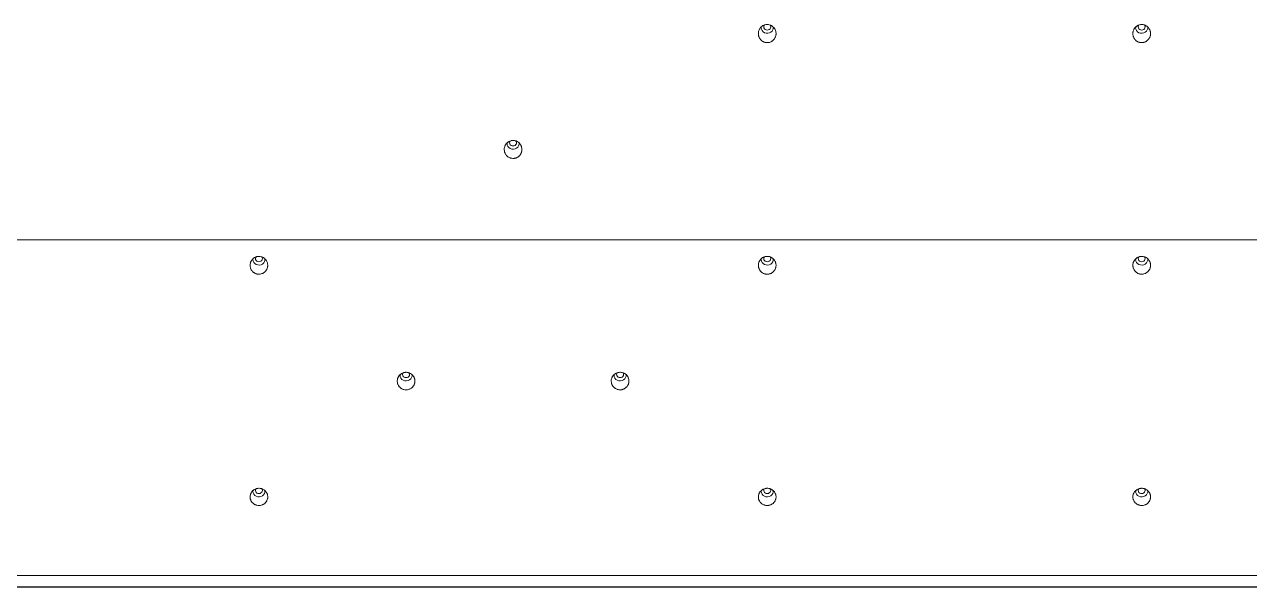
# Model space of a CAD drawing. Header units: inches. Extents: x 3778 to 56227, y -16914 to 35091.
# Drawn here: x 11871.7 to 12009.6, y 17337.9 to 17401.4 of the extents above; entities that cross this region are included whole.
import ezdxf

# ---------------------------------------------------------------- set-up
doc = ezdxf.new("R2010")
doc.units = ezdxf.units.IN
doc.header["$LTSCALE"] = 100
doc.header["$MEASUREMENT"] = 0
doc.layers.add('mark-B', color=2, linetype='Continuous', lineweight=20)
doc.layers.add('RC-LIGHT', color=7, linetype='Continuous')

# ---------------------------------------------------------------- blocks, each defined once
blk = doc.blocks.new('무풍1way 일반')
at = {"layer": 'mark-B'}
for p, q in [((-439.26, -500.22), (439.26, -500.22)), ((-439.26, -500.24), (439.26, -500.24))]:
    blk.add_line(p, q, dxfattribs=at)
for centre, major_axis, start_param, end_param in [((128.03, -437.3), (-0.681, 0), 0, 3.311922), ((128.03, -437.3), (-0.681, 0), 6.15644, 6.283185), ((128.03, -437.2), (0.387, 0), 2.490793, 6.283185), ((128.03, -437.2), (0.387, 0), 0, 0.634301), ((170.2, -437.3), (-0.681, 0), 6.131015, 6.283185), ((170.2, -437.3), (-0.681, 0), 0, 3.286696), ((170.2, -437.2), (0.387, 0), 2.495996, 6.283185), ((170.2, -437.2), (0.387, 0), 0, 0.678878), ((99.41, -450.34), (-0.681, 0), 0, 3.291115), ((99.41, -450.34), (-0.681, 0), 6.151044, 6.283185), ((99.41, -450.25), (0.387, 0), 2.525057, 6.283185), ((99.41, -450.25), (0.387, 0), 0, 0.606134), ((70.79, -463.39), (-0.681, 0), 0, 3.300048), ((70.79, -463.39), (-0.681, 0), 6.158107, 6.283185), ((70.79, -463.29), (0.387, 0), 2.487651, 6.283185), ((70.79, -463.29), (0.387, 0), 0, 0.641569), ((128.03, -463.39), (-0.681, 0), 0, 3.286792), ((128.03, -463.39), (-0.681, 0), 6.15379, 6.283185), ((128.03, -463.29), (0.387, 0), 2.540567, 6.283185), ((128.03, -463.29), (0.387, 0), 0, 0.589341), ((170.2, -463.39), (-0.681, 0), 0, 3.300048), ((170.2, -463.39), (-0.681, 0), 6.158107, 6.283185), ((170.2, -463.29), (0.387, 0), 2.487651, 6.283185), ((170.2, -463.29), (0.387, 0), 0, 0.641569), ((87.36, -476.43), (-0.681, 0), 0, 3.291702), ((87.36, -476.43), (-0.681, 0), 6.167144, 6.283185), ((87.36, -476.33), (0.387, 0), 2.518672, 6.283185), ((87.36, -476.33), (0.387, 0), 0, 0.60583), ((111.46, -476.43), (-0.681, 0), 0, 3.276874), ((111.46, -476.43), (-0.681, 0), 6.16066, 6.283185), ((111.46, -476.33), (0.387, 0), 2.576985, 6.283185), ((111.46, -476.33), (0.387, 0), 0, 0.547917), ((70.79, -489.48), (-0.681, 0), 0, 3.282477), ((70.79, -489.48), (-0.681, 0), 6.175878, 6.283185), ((70.79, -489.38), (0.387, 0), 2.550674, 6.283185), ((70.79, -489.38), (0.387, 0), 0, 0.571763), ((128.03, -489.48), (-0.681, 0), 6.167144, 6.283185), ((128.03, -489.48), (-0.681, 0), 0, 3.267548), ((128.03, -489.38), (0.387, 0), 2.610963, 6.283185), ((128.03, -489.38), (0.387, 0), 0, 0.506779), ((170.2, -489.48), (-0.681, 0), 0, 3.282574), ((170.2, -489.48), (-0.681, 0), 6.175781, 6.283185), ((170.2, -489.38), (0.387, 0), 2.550481, 6.283185), ((170.2, -489.38), (0.387, 0), 0, 0.572067)]:
    blk.add_ellipse(centre, major_axis=major_axis, ratio=0.913545, start_param=start_param, end_param=end_param, dxfattribs=at)
for points, degree, knots in [([(129.02, -437.9), (129.02, -437.93), (129.02, -437.96), (129.02, -438.03), (129.02, -438.06), (129, -438.16), (128.99, -438.22), (128.96, -438.32), (128.95, -438.35), (128.93, -438.39), (128.92, -438.41), (128.9, -438.44), (128.9, -438.45), (128.86, -438.52), (128.82, -438.58), (128.75, -438.65), (128.73, -438.68), (128.68, -438.72), (128.63, -438.76), (128.57, -438.81), (128.52, -438.84), (128.49, -438.85), (128.48, -438.86), (128.4, -438.9), (128.34, -438.92), (128.25, -438.95), (128.21, -438.96), (128.15, -438.97), (128.12, -438.97), (128.02, -438.98), (127.95, -438.97), (127.87, -438.96), (127.85, -438.96), (127.82, -438.95), (127.8, -438.95), (127.75, -438.93), (127.69, -438.92), (127.62, -438.88), (127.57, -438.86), (127.54, -438.84), (127.53, -438.84), (127.46, -438.79), (127.4, -438.75), (127.33, -438.69), (127.31, -438.66), (127.28, -438.62), (127.27, -438.61), (127.25, -438.59), (127.24, -438.57), (127.19, -438.51), (127.15, -438.45), (127.12, -438.38), (127.11, -438.36), (127.1, -438.33), (127.1, -438.31), (127.08, -438.27), (127.07, -438.24), (127.05, -438.14), (127.04, -438.08), (127.03, -437.98), (127.03, -437.95), (127.03, -437.88), (127.04, -437.85), (127.05, -437.75), (127.06, -437.69), (127.11, -437.56), (127.13, -437.5), (127.18, -437.42), (127.2, -437.39), (127.23, -437.35), (127.24, -437.33), (127.26, -437.31), (127.27, -437.29), (127.32, -437.23), (127.37, -437.19), (127.43, -437.14), (127.45, -437.13), (127.47, -437.11), (127.49, -437.1), (127.53, -437.07), (127.56, -437.05), (127.65, -437.01), (127.71, -436.99), (127.84, -436.95), (127.9, -436.94), (128, -436.94), (128.04, -436.94), (128.09, -436.94), (128.1, -436.94), (128.14, -436.94), (128.15, -436.94), (128.23, -436.96), (128.3, -436.97), (128.38, -437), (128.39, -437.01), (128.42, -437.02), (128.44, -437.03), (128.48, -437.05), (128.51, -437.06), (128.6, -437.12), (128.65, -437.16), (128.71, -437.21), (128.72, -437.22), (128.74, -437.25), (128.75, -437.26), (128.79, -437.3), (128.83, -437.35), (128.87, -437.42), (128.9, -437.46), (128.91, -437.49), (128.92, -437.5), (128.95, -437.58), (129, -437.7), (129.02, -437.83), (129.02, -437.9)], 3, [0, 0, 0, 0, 0.015625, 0.015625, 0.03125, 0.03125, 0.0625, 0.0625, 0.078125, 0.078125, 0.085938, 0.085938, 0.09375, 0.09375, 0.125, 0.125, 0.140625, 0.140625, 0.15625, 0.171875, 0.179688, 0.179688, 0.1875, 0.1875, 0.21875, 0.21875, 0.234375, 0.234375, 0.25, 0.25, 0.28125, 0.28125, 0.289063, 0.289063, 0.296875, 0.296875, 0.3125, 0.328125, 0.335938, 0.335938, 0.34375, 0.34375, 0.375, 0.375, 0.390625, 0.390625, 0.398438, 0.398438, 0.40625, 0.40625, 0.4375, 0.4375, 0.445313, 0.445313, 0.453125, 0.453125, 0.46875, 0.46875, 0.5, 0.5, 0.515625, 0.515625, 0.53125, 0.53125, 0.5625, 0.5625, 0.59375, 0.59375, 0.609375, 0.609375, 0.617187, 0.617187, 0.625, 0.625, 0.65625, 0.65625, 0.664062, 0.664062, 0.671875, 0.671875, 0.6875, 0.6875, 0.71875, 0.71875, 0.75, 0.75, 0.765625, 0.765625, 0.773438, 0.773438, 0.78125, 0.78125, 0.8125, 0.8125, 0.820313, 0.820313, 0.828125, 0.828125, 0.84375, 0.84375, 0.875, 0.875, 0.882813, 0.882813, 0.890625, 0.890625, 0.90625, 0.921875, 0.929688, 0.929688, 0.9375, 0.9375, 0.96875, 1, 1, 1, 1]), ([(169.21, -437.9), (169.21, -437.86), (169.21, -437.83), (169.22, -437.77), (169.23, -437.73), (169.25, -437.64), (169.27, -437.58), (169.32, -437.49), (169.33, -437.46), (169.36, -437.4), (169.38, -437.37), (169.44, -437.29), (169.48, -437.24), (169.54, -437.19), (169.56, -437.18), (169.58, -437.16), (169.6, -437.15), (169.63, -437.12), (169.69, -437.08), (169.76, -437.04), (169.81, -437.02), (169.84, -437.01), (169.85, -437), (169.93, -436.97), (170, -436.96), (170.08, -436.94), (170.09, -436.94), (170.13, -436.94), (170.14, -436.94), (170.19, -436.94), (170.23, -436.94), (170.33, -436.94), (170.39, -436.95), (170.47, -436.97), (170.49, -436.98), (170.52, -436.99), (170.54, -437), (170.58, -437.01), (170.64, -437.04), (170.71, -437.08), (170.75, -437.11), (170.78, -437.13), (170.8, -437.14), (170.86, -437.19), (170.91, -437.24), (170.97, -437.31), (170.99, -437.34), (171.02, -437.38), (171.03, -437.39), (171.05, -437.42), (171.05, -437.43), (171.09, -437.5), (171.12, -437.56), (171.15, -437.64), (171.15, -437.66), (171.16, -437.69), (171.16, -437.71), (171.18, -437.75), (171.18, -437.79), (171.19, -437.88), (171.2, -437.95), (171.19, -438.05), (171.19, -438.08), (171.18, -438.14), (171.17, -438.21), (171.15, -438.27), (171.12, -438.33), (171.11, -438.36), (171.07, -438.45), (171.04, -438.51), (170.98, -438.59), (170.96, -438.61), (170.93, -438.65), (170.91, -438.66), (170.89, -438.69), (170.88, -438.7), (170.82, -438.76), (170.77, -438.79), (170.7, -438.84), (170.68, -438.85), (170.65, -438.86), (170.64, -438.87), (170.59, -438.89), (170.53, -438.92), (170.45, -438.94), (170.4, -438.95), (170.37, -438.96), (170.35, -438.96), (170.27, -438.97), (170.21, -438.98), (170.11, -438.97), (170.07, -438.97), (170.02, -438.96), (170.01, -438.95), (169.98, -438.95), (169.96, -438.94), (169.88, -438.92), (169.82, -438.9), (169.74, -438.86), (169.73, -438.85), (169.7, -438.84), (169.69, -438.83), (169.64, -438.8), (169.62, -438.78), (169.54, -438.72), (169.49, -438.67), (169.44, -438.61), (169.43, -438.6), (169.41, -438.57), (169.4, -438.56), (169.37, -438.52), (169.34, -438.46), (169.3, -438.39), (169.28, -438.34), (169.27, -438.31), (169.26, -438.3), (169.24, -438.22), (169.21, -438.09), (169.2, -437.96), (169.21, -437.9)], 3, [0, 0, 0, 0, 0.015625, 0.015625, 0.03125, 0.03125, 0.0625, 0.0625, 0.078125, 0.078125, 0.09375, 0.09375, 0.125, 0.125, 0.132812, 0.132812, 0.140625, 0.140625, 0.15625, 0.171875, 0.179687, 0.179687, 0.1875, 0.1875, 0.21875, 0.21875, 0.226562, 0.226562, 0.234375, 0.234375, 0.25, 0.25, 0.28125, 0.28125, 0.289062, 0.289062, 0.296875, 0.296875, 0.3125, 0.328125, 0.335937, 0.335937, 0.34375, 0.34375, 0.375, 0.375, 0.390625, 0.390625, 0.398437, 0.398437, 0.40625, 0.40625, 0.4375, 0.4375, 0.445312, 0.445312, 0.453125, 0.453125, 0.46875, 0.46875, 0.5, 0.5, 0.515625, 0.515625, 0.53125, 0.546875, 0.546875, 0.5625, 0.5625, 0.59375, 0.59375, 0.609375, 0.609375, 0.617187, 0.617187, 0.625, 0.625, 0.65625, 0.65625, 0.664063, 0.664063, 0.671875, 0.671875, 0.6875, 0.703125, 0.710938, 0.710938, 0.71875, 0.71875, 0.75, 0.75, 0.765625, 0.765625, 0.773438, 0.773438, 0.78125, 0.78125, 0.8125, 0.8125, 0.820313, 0.820313, 0.828125, 0.828125, 0.84375, 0.84375, 0.875, 0.875, 0.882813, 0.882813, 0.890625, 0.890625, 0.90625, 0.921875, 0.929688, 0.929688, 0.9375, 0.9375, 0.96875, 1, 1, 1, 1]), ([(100.4, -450.94), (100.41, -451.01), (100.4, -451.07), (100.39, -451.15), (100.39, -451.17), (100.38, -451.2), (100.38, -451.22), (100.37, -451.27), (100.35, -451.33), (100.32, -451.4), (100.3, -451.45), (100.28, -451.48), (100.28, -451.49), (100.24, -451.56), (100.2, -451.62), (100.13, -451.69), (100.11, -451.71), (100.06, -451.76), (100.04, -451.78), (99.96, -451.84), (99.9, -451.88), (99.83, -451.91), (99.81, -451.92), (99.78, -451.93), (99.77, -451.94), (99.72, -451.96), (99.66, -451.98), (99.58, -451.99), (99.53, -452), (99.5, -452), (99.48, -452.01), (99.4, -452.01), (99.33, -452.01), (99.23, -451.99), (99.2, -451.99), (99.13, -451.97), (99.1, -451.96), (99.01, -451.93), (98.95, -451.9), (98.88, -451.85), (98.87, -451.85), (98.84, -451.83), (98.83, -451.82), (98.79, -451.79), (98.74, -451.74), (98.68, -451.69), (98.65, -451.65), (98.63, -451.62), (98.62, -451.61), (98.57, -451.54), (98.54, -451.49), (98.5, -451.4), (98.48, -451.37), (98.46, -451.31), (98.45, -451.27), (98.43, -451.18), (98.42, -451.11), (98.41, -451.02), (98.41, -450.98), (98.42, -450.94), (98.42, -450.92), (98.42, -450.89), (98.42, -450.87), (98.43, -450.79), (98.45, -450.73), (98.47, -450.65), (98.48, -450.63), (98.49, -450.6), (98.5, -450.59), (98.52, -450.54), (98.53, -450.51), (98.58, -450.43), (98.62, -450.38), (98.68, -450.3), (98.71, -450.28), (98.76, -450.23), (98.8, -450.19), (98.86, -450.15), (98.9, -450.12), (98.92, -450.12), (98.94, -450.1), (98.96, -450.09), (99.03, -450.06), (99.09, -450.03), (99.17, -450.01), (99.19, -450.01), (99.22, -450), (99.24, -450), (99.29, -449.99), (99.35, -449.98), (99.44, -449.98), (99.49, -449.99), (99.52, -449.99), (99.54, -449.99), (99.62, -450), (99.68, -450.02), (99.78, -450.05), (99.81, -450.07), (99.85, -450.09), (99.87, -450.1), (99.89, -450.11), (99.91, -450.12), (99.98, -450.16), (100.03, -450.2), (100.09, -450.26), (100.1, -450.27), (100.13, -450.29), (100.14, -450.31), (100.17, -450.34), (100.19, -450.37), (100.25, -450.45), (100.28, -450.5), (100.32, -450.58), (100.32, -450.59), (100.33, -450.62), (100.34, -450.64), (100.36, -450.69), (100.37, -450.72), (100.39, -450.81), (100.4, -450.88), (100.4, -450.94)], 3, [0, 0, 0, 0, 0.03125, 0.03125, 0.039062, 0.039062, 0.046875, 0.046875, 0.0625, 0.078125, 0.085937, 0.085937, 0.09375, 0.09375, 0.125, 0.125, 0.140625, 0.140625, 0.15625, 0.15625, 0.1875, 0.1875, 0.195312, 0.195312, 0.203125, 0.203125, 0.21875, 0.234375, 0.242187, 0.242187, 0.25, 0.25, 0.28125, 0.28125, 0.296875, 0.296875, 0.3125, 0.3125, 0.34375, 0.34375, 0.351562, 0.351562, 0.359375, 0.359375, 0.375, 0.390625, 0.398437, 0.398437, 0.40625, 0.40625, 0.4375, 0.4375, 0.453125, 0.453125, 0.46875, 0.46875, 0.5, 0.5, 0.515625, 0.515625, 0.523437, 0.523437, 0.53125, 0.53125, 0.5625, 0.5625, 0.570312, 0.570312, 0.578125, 0.578125, 0.59375, 0.59375, 0.625, 0.625, 0.640625, 0.640625, 0.65625, 0.671875, 0.671875, 0.679687, 0.679687, 0.6875, 0.6875, 0.71875, 0.71875, 0.726562, 0.726562, 0.734375, 0.734375, 0.75, 0.765625, 0.773437, 0.773437, 0.78125, 0.78125, 0.8125, 0.8125, 0.828125, 0.828125, 0.835937, 0.835937, 0.84375, 0.84375, 0.875, 0.875, 0.882812, 0.882812, 0.890625, 0.890625, 0.90625, 0.90625, 0.9375, 0.9375, 0.945312, 0.945312, 0.953125, 0.953125, 0.96875, 0.96875, 1, 1, 1, 1]), ([(69.8, -463.99), (69.8, -463.92), (69.81, -463.86), (69.83, -463.78), (69.83, -463.76), (69.84, -463.73), (69.85, -463.71), (69.86, -463.67), (69.89, -463.61), (69.93, -463.54), (69.95, -463.49), (69.97, -463.47), (69.98, -463.45), (70.03, -463.39), (70.07, -463.34), (70.14, -463.27), (70.17, -463.25), (70.22, -463.21), (70.25, -463.19), (70.33, -463.14), (70.39, -463.11), (70.47, -463.08), (70.49, -463.08), (70.52, -463.07), (70.53, -463.06), (70.58, -463.05), (70.65, -463.04), (70.73, -463.03), (70.78, -463.03), (70.81, -463.03), (70.83, -463.03), (70.91, -463.03), (70.97, -463.05), (71.05, -463.07), (71.07, -463.07), (71.1, -463.08), (71.12, -463.09), (71.16, -463.1), (71.19, -463.12), (71.28, -463.16), (71.34, -463.19), (71.4, -463.24), (71.42, -463.25), (71.44, -463.27), (71.45, -463.29), (71.49, -463.32), (71.54, -463.37), (71.58, -463.42), (71.61, -463.47), (71.63, -463.5), (71.68, -463.58), (71.71, -463.64), (71.74, -463.73), (71.75, -463.76), (71.76, -463.83), (71.77, -463.86), (71.78, -463.96), (71.79, -464.02), (71.78, -464.12), (71.78, -464.15), (71.77, -464.2), (71.77, -464.21), (71.76, -464.25), (71.76, -464.26), (71.74, -464.34), (71.72, -464.4), (71.68, -464.49), (71.66, -464.52), (71.63, -464.58), (71.59, -464.63), (71.54, -464.69), (71.51, -464.73), (71.49, -464.75), (71.47, -464.76), (71.41, -464.82), (71.36, -464.86), (71.28, -464.91), (71.25, -464.93), (71.2, -464.95), (71.19, -464.96), (71.16, -464.97), (71.14, -464.97), (71.07, -465), (71, -465.02), (70.92, -465.03), (70.9, -465.03), (70.87, -465.04), (70.85, -465.04), (70.81, -465.04), (70.74, -465.04), (70.66, -465.03), (70.61, -465.02), (70.58, -465.02), (70.56, -465.01), (70.48, -464.99), (70.42, -464.97), (70.33, -464.93), (70.3, -464.91), (70.26, -464.88), (70.25, -464.87), (70.22, -464.86), (70.2, -464.85), (70.14, -464.8), (70.09, -464.75), (70.04, -464.69), (70.03, -464.68), (70.01, -464.65), (70, -464.64), (69.97, -464.6), (69.95, -464.57), (69.9, -464.49), (69.87, -464.43), (69.85, -464.35), (69.84, -464.34), (69.83, -464.31), (69.83, -464.29), (69.82, -464.24), (69.81, -464.21), (69.8, -464.12), (69.79, -464.05), (69.8, -463.99)], 3, [0, 0, 0, 0, 0.03125, 0.03125, 0.039062, 0.039062, 0.046875, 0.046875, 0.0625, 0.078125, 0.085937, 0.085937, 0.09375, 0.09375, 0.125, 0.125, 0.140625, 0.140625, 0.15625, 0.15625, 0.1875, 0.1875, 0.195312, 0.195312, 0.203125, 0.203125, 0.21875, 0.234375, 0.242187, 0.242187, 0.25, 0.25, 0.28125, 0.28125, 0.289062, 0.289062, 0.296875, 0.296875, 0.3125, 0.3125, 0.34375, 0.34375, 0.351562, 0.351562, 0.359375, 0.359375, 0.375, 0.390625, 0.390625, 0.40625, 0.40625, 0.4375, 0.4375, 0.453125, 0.453125, 0.46875, 0.46875, 0.5, 0.5, 0.515625, 0.515625, 0.523437, 0.523437, 0.53125, 0.53125, 0.5625, 0.5625, 0.578125, 0.578125, 0.59375, 0.609375, 0.617187, 0.617187, 0.625, 0.625, 0.65625, 0.65625, 0.671875, 0.671875, 0.679687, 0.679687, 0.6875, 0.6875, 0.71875, 0.71875, 0.726562, 0.726562, 0.734375, 0.734375, 0.75, 0.765625, 0.773437, 0.773437, 0.78125, 0.78125, 0.8125, 0.8125, 0.828125, 0.828125, 0.835937, 0.835937, 0.84375, 0.84375, 0.875, 0.875, 0.882812, 0.882812, 0.890625, 0.890625, 0.90625, 0.90625, 0.9375, 0.9375, 0.945312, 0.945312, 0.953125, 0.953125, 0.96875, 0.96875, 1, 1, 1, 1]), ([(129.02, -463.99), (129.02, -464.05), (129.02, -464.12), (129.01, -464.2), (129.01, -464.21), (129, -464.24), (129, -464.26), (128.98, -464.31), (128.97, -464.37), (128.94, -464.44), (128.91, -464.49), (128.9, -464.52), (128.89, -464.53), (128.85, -464.6), (128.81, -464.66), (128.75, -464.73), (128.72, -464.75), (128.68, -464.8), (128.65, -464.82), (128.57, -464.88), (128.52, -464.91), (128.44, -464.95), (128.43, -464.95), (128.4, -464.97), (128.38, -464.97), (128.33, -464.99), (128.27, -465.01), (128.19, -465.03), (128.14, -465.03), (128.11, -465.04), (128.09, -465.04), (128.01, -465.04), (127.94, -465.04), (127.85, -465.02), (127.81, -465.02), (127.75, -465), (127.72, -464.99), (127.63, -464.96), (127.57, -464.93), (127.5, -464.88), (127.48, -464.88), (127.45, -464.86), (127.44, -464.85), (127.4, -464.82), (127.35, -464.78), (127.31, -464.73), (127.26, -464.68), (127.24, -464.65), (127.19, -464.57), (127.15, -464.52), (127.11, -464.43), (127.1, -464.4), (127.08, -464.34), (127.07, -464.31), (127.05, -464.21), (127.04, -464.15), (127.03, -464.05), (127.03, -464.02), (127.03, -463.97), (127.03, -463.95), (127.04, -463.92), (127.04, -463.91), (127.05, -463.83), (127.07, -463.76), (127.09, -463.69), (127.1, -463.67), (127.11, -463.64), (127.12, -463.63), (127.14, -463.58), (127.15, -463.55), (127.2, -463.47), (127.24, -463.42), (127.33, -463.32), (127.38, -463.27), (127.45, -463.21), (127.48, -463.19), (127.52, -463.17), (127.54, -463.16), (127.57, -463.14), (127.58, -463.14), (127.66, -463.1), (127.72, -463.08), (127.8, -463.06), (127.81, -463.05), (127.85, -463.05), (127.86, -463.04), (127.91, -463.04), (127.98, -463.03), (128.04, -463.03), (128.11, -463.03), (128.14, -463.04), (128.24, -463.05), (128.3, -463.07), (128.4, -463.1), (128.43, -463.11), (128.47, -463.14), (128.49, -463.14), (128.51, -463.16), (128.53, -463.17), (128.6, -463.21), (128.65, -463.25), (128.71, -463.31), (128.72, -463.32), (128.75, -463.34), (128.76, -463.35), (128.79, -463.39), (128.81, -463.42), (128.87, -463.49), (128.9, -463.55), (128.94, -463.64), (128.95, -463.67), (128.97, -463.73), (128.98, -463.76), (129.01, -463.86), (129.02, -463.92), (129.02, -463.99)], 3, [0, 0, 0, 0, 0.03125, 0.03125, 0.039062, 0.039062, 0.046875, 0.046875, 0.0625, 0.078125, 0.085937, 0.085937, 0.09375, 0.09375, 0.125, 0.125, 0.140625, 0.140625, 0.15625, 0.15625, 0.1875, 0.1875, 0.195312, 0.195312, 0.203125, 0.203125, 0.21875, 0.234375, 0.242187, 0.242187, 0.25, 0.25, 0.28125, 0.28125, 0.296875, 0.296875, 0.3125, 0.3125, 0.34375, 0.34375, 0.351562, 0.351562, 0.359375, 0.359375, 0.375, 0.390625, 0.390625, 0.40625, 0.40625, 0.4375, 0.4375, 0.453125, 0.453125, 0.46875, 0.46875, 0.5, 0.5, 0.515625, 0.515625, 0.523437, 0.523437, 0.53125, 0.53125, 0.5625, 0.5625, 0.570312, 0.570312, 0.578125, 0.578125, 0.59375, 0.59375, 0.625, 0.625, 0.65625, 0.65625, 0.671875, 0.671875, 0.679687, 0.679687, 0.6875, 0.6875, 0.71875, 0.71875, 0.726562, 0.726562, 0.734375, 0.734375, 0.75, 0.765625, 0.765625, 0.78125, 0.78125, 0.8125, 0.8125, 0.828125, 0.828125, 0.835937, 0.835937, 0.84375, 0.84375, 0.875, 0.875, 0.882812, 0.882812, 0.890625, 0.890625, 0.90625, 0.90625, 0.9375, 0.9375, 0.953125, 0.953125, 0.96875, 0.96875, 1, 1, 1, 1]), ([(169.21, -463.99), (169.21, -463.92), (169.22, -463.86), (169.24, -463.78), (169.24, -463.76), (169.25, -463.73), (169.26, -463.71), (169.27, -463.67), (169.3, -463.61), (169.34, -463.54), (169.36, -463.49), (169.38, -463.47), (169.39, -463.45), (169.44, -463.39), (169.48, -463.34), (169.55, -463.27), (169.58, -463.25), (169.63, -463.21), (169.66, -463.19), (169.74, -463.14), (169.8, -463.11), (169.88, -463.08), (169.89, -463.08), (169.93, -463.07), (169.94, -463.06), (169.99, -463.05), (170.05, -463.04), (170.14, -463.03), (170.19, -463.03), (170.22, -463.03), (170.24, -463.03), (170.32, -463.03), (170.38, -463.05), (170.46, -463.07), (170.48, -463.07), (170.51, -463.08), (170.53, -463.09), (170.57, -463.1), (170.6, -463.12), (170.69, -463.16), (170.75, -463.19), (170.81, -463.24), (170.83, -463.25), (170.85, -463.27), (170.86, -463.29), (170.9, -463.32), (170.94, -463.37), (170.98, -463.42), (171.02, -463.47), (171.04, -463.5), (171.09, -463.58), (171.12, -463.64), (171.15, -463.73), (171.16, -463.76), (171.17, -463.83), (171.18, -463.86), (171.19, -463.96), (171.2, -464.02), (171.19, -464.12), (171.19, -464.15), (171.18, -464.2), (171.18, -464.21), (171.17, -464.25), (171.17, -464.26), (171.15, -464.34), (171.13, -464.4), (171.09, -464.49), (171.07, -464.52), (171.04, -464.58), (171, -464.63), (170.95, -464.69), (170.92, -464.73), (170.9, -464.75), (170.88, -464.76), (170.82, -464.82), (170.77, -464.86), (170.69, -464.91), (170.66, -464.93), (170.61, -464.95), (170.6, -464.96), (170.57, -464.97), (170.55, -464.97), (170.48, -465), (170.41, -465.02), (170.33, -465.03), (170.31, -465.03), (170.28, -465.04), (170.26, -465.04), (170.21, -465.04), (170.15, -465.04), (170.07, -465.03), (170.02, -465.02), (169.99, -465.02), (169.97, -465.01), (169.89, -464.99), (169.83, -464.97), (169.74, -464.93), (169.71, -464.91), (169.67, -464.88), (169.65, -464.87), (169.63, -464.86), (169.61, -464.85), (169.55, -464.8), (169.5, -464.75), (169.45, -464.69), (169.44, -464.68), (169.42, -464.65), (169.41, -464.64), (169.38, -464.6), (169.36, -464.57), (169.31, -464.49), (169.28, -464.43), (169.26, -464.35), (169.25, -464.34), (169.24, -464.31), (169.24, -464.29), (169.23, -464.24), (169.22, -464.21), (169.21, -464.12), (169.2, -464.05), (169.21, -463.99)], 3, [0, 0, 0, 0, 0.03125, 0.03125, 0.039063, 0.039063, 0.046875, 0.046875, 0.0625, 0.078125, 0.085938, 0.085938, 0.09375, 0.09375, 0.125, 0.125, 0.140625, 0.140625, 0.15625, 0.15625, 0.1875, 0.1875, 0.195313, 0.195313, 0.203125, 0.203125, 0.21875, 0.234375, 0.242188, 0.242188, 0.25, 0.25, 0.28125, 0.28125, 0.289063, 0.289063, 0.296875, 0.296875, 0.3125, 0.3125, 0.34375, 0.34375, 0.351563, 0.351563, 0.359375, 0.359375, 0.375, 0.390625, 0.390625, 0.40625, 0.40625, 0.4375, 0.4375, 0.453125, 0.453125, 0.46875, 0.46875, 0.5, 0.5, 0.515625, 0.515625, 0.523438, 0.523438, 0.53125, 0.53125, 0.5625, 0.5625, 0.578125, 0.578125, 0.59375, 0.609375, 0.617188, 0.617188, 0.625, 0.625, 0.65625, 0.65625, 0.671875, 0.671875, 0.679688, 0.679688, 0.6875, 0.6875, 0.71875, 0.71875, 0.726563, 0.726563, 0.734375, 0.734375, 0.75, 0.765625, 0.773438, 0.773438, 0.78125, 0.78125, 0.8125, 0.8125, 0.828125, 0.828125, 0.835938, 0.835938, 0.84375, 0.84375, 0.875, 0.875, 0.882813, 0.882813, 0.890625, 0.890625, 0.90625, 0.90625, 0.9375, 0.9375, 0.945313, 0.945313, 0.953125, 0.953125, 0.96875, 0.96875, 1, 1, 1, 1]), ([(86.37, -477.03), (86.37, -476.97), (86.38, -476.9), (86.4, -476.82), (86.4, -476.81), (86.41, -476.78), (86.41, -476.76), (86.43, -476.72), (86.45, -476.66), (86.49, -476.59), (86.52, -476.54), (86.54, -476.52), (86.54, -476.5), (86.59, -476.44), (86.63, -476.39), (86.71, -476.32), (86.73, -476.3), (86.78, -476.26), (86.81, -476.25), (86.89, -476.2), (86.95, -476.17), (87.03, -476.14), (87.05, -476.13), (87.08, -476.12), (87.09, -476.12), (87.14, -476.11), (87.2, -476.09), (87.29, -476.08), (87.34, -476.08), (87.37, -476.08), (87.39, -476.08), (87.47, -476.09), (87.53, -476.1), (87.63, -476.12), (87.66, -476.13), (87.71, -476.14), (87.72, -476.15), (87.75, -476.16), (87.77, -476.17), (87.84, -476.2), (87.9, -476.24), (87.98, -476.29), (88, -476.32), (88.05, -476.36), (88.07, -476.38), (88.14, -476.45), (88.18, -476.5), (88.23, -476.59), (88.24, -476.62), (88.27, -476.67), (88.3, -476.73), (88.32, -476.81), (88.33, -476.86), (88.34, -476.89), (88.34, -476.9), (88.35, -476.98), (88.36, -477.05), (88.35, -477.14), (88.35, -477.17), (88.34, -477.22), (88.34, -477.24), (88.33, -477.27), (88.33, -477.28), (88.31, -477.36), (88.29, -477.42), (88.25, -477.51), (88.23, -477.54), (88.2, -477.59), (88.17, -477.65), (88.13, -477.7), (88.08, -477.75), (88.06, -477.77), (87.99, -477.84), (87.94, -477.87), (87.85, -477.93), (87.82, -477.94), (87.78, -477.96), (87.77, -477.97), (87.73, -477.98), (87.72, -477.99), (87.64, -478.02), (87.58, -478.03), (87.5, -478.05), (87.48, -478.05), (87.45, -478.05), (87.43, -478.05), (87.38, -478.05), (87.35, -478.06), (87.25, -478.05), (87.19, -478.04), (87.06, -478.01), (87, -477.99), (86.91, -477.95), (86.88, -477.93), (86.82, -477.9), (86.8, -477.88), (86.72, -477.82), (86.67, -477.78), (86.6, -477.71), (86.58, -477.69), (86.54, -477.63), (86.52, -477.61), (86.47, -477.52), (86.45, -477.47), (86.41, -477.38), (86.4, -477.35), (86.39, -477.28), (86.38, -477.25), (86.37, -477.16), (86.36, -477.09), (86.37, -477.03)], 3, [0, 0, 0, 0, 0.03125, 0.03125, 0.039063, 0.039063, 0.046875, 0.046875, 0.0625, 0.078125, 0.085938, 0.085938, 0.09375, 0.09375, 0.125, 0.125, 0.140625, 0.140625, 0.15625, 0.15625, 0.1875, 0.1875, 0.195313, 0.195313, 0.203125, 0.203125, 0.21875, 0.234375, 0.242188, 0.242188, 0.25, 0.25, 0.28125, 0.28125, 0.296875, 0.296875, 0.304687, 0.304687, 0.3125, 0.3125, 0.34375, 0.34375, 0.359375, 0.359375, 0.375, 0.375, 0.40625, 0.40625, 0.421875, 0.421875, 0.4375, 0.453125, 0.460937, 0.460937, 0.46875, 0.46875, 0.5, 0.5, 0.515625, 0.515625, 0.523437, 0.523437, 0.53125, 0.53125, 0.5625, 0.5625, 0.578125, 0.578125, 0.59375, 0.609375, 0.609375, 0.625, 0.625, 0.65625, 0.65625, 0.671875, 0.671875, 0.679688, 0.679688, 0.6875, 0.6875, 0.71875, 0.71875, 0.726563, 0.726563, 0.734375, 0.734375, 0.75, 0.75, 0.78125, 0.78125, 0.8125, 0.8125, 0.828125, 0.828125, 0.84375, 0.84375, 0.875, 0.875, 0.890625, 0.890625, 0.90625, 0.90625, 0.9375, 0.9375, 0.953125, 0.953125, 0.96875, 0.96875, 1, 1, 1, 1]), ([(112.45, -477.03), (112.45, -477.09), (112.45, -477.16), (112.44, -477.24), (112.44, -477.25), (112.43, -477.29), (112.43, -477.3), (112.41, -477.35), (112.39, -477.41), (112.36, -477.48), (112.34, -477.52), (112.32, -477.55), (112.32, -477.57), (112.27, -477.64), (112.24, -477.69), (112.17, -477.76), (112.15, -477.78), (112.1, -477.82), (112.07, -477.85), (111.99, -477.9), (111.94, -477.94), (111.86, -477.97), (111.85, -477.98), (111.82, -477.99), (111.8, -477.99), (111.76, -478.01), (111.69, -478.03), (111.61, -478.04), (111.56, -478.05), (111.53, -478.05), (111.51, -478.05), (111.43, -478.06), (111.37, -478.05), (111.27, -478.04), (111.24, -478.03), (111.19, -478.02), (111.17, -478.01), (111.14, -478), (111.13, -478), (111.05, -477.97), (110.99, -477.94), (110.91, -477.89), (110.88, -477.87), (110.83, -477.83), (110.8, -477.81), (110.73, -477.75), (110.69, -477.7), (110.63, -477.62), (110.61, -477.59), (110.58, -477.54), (110.55, -477.48), (110.52, -477.41), (110.51, -477.36), (110.5, -477.33), (110.49, -477.31), (110.48, -477.24), (110.47, -477.17), (110.46, -477.08), (110.46, -477.04), (110.47, -477), (110.47, -476.98), (110.47, -476.95), (110.47, -476.93), (110.49, -476.85), (110.5, -476.79), (110.53, -476.72), (110.54, -476.7), (110.55, -476.67), (110.55, -476.66), (110.58, -476.61), (110.59, -476.59), (110.64, -476.5), (110.68, -476.45), (110.77, -476.36), (110.82, -476.31), (110.9, -476.26), (110.92, -476.24), (110.97, -476.21), (110.98, -476.2), (111.01, -476.19), (111.02, -476.18), (111.1, -476.15), (111.16, -476.13), (111.24, -476.11), (111.26, -476.1), (111.29, -476.1), (111.3, -476.09), (111.35, -476.09), (111.39, -476.08), (111.48, -476.08), (111.55, -476.08), (111.65, -476.1), (111.68, -476.11), (111.74, -476.12), (111.81, -476.14), (111.87, -476.17), (111.92, -476.2), (111.95, -476.21), (112.04, -476.26), (112.09, -476.3), (112.16, -476.37), (112.18, -476.39), (112.23, -476.44), (112.25, -476.47), (112.3, -476.54), (112.34, -476.6), (112.38, -476.69), (112.39, -476.72), (112.41, -476.78), (112.42, -476.81), (112.44, -476.9), (112.45, -476.97), (112.45, -477.03)], 3, [0, 0, 0, 0, 0.03125, 0.03125, 0.039063, 0.039063, 0.046875, 0.046875, 0.0625, 0.078125, 0.085938, 0.085938, 0.09375, 0.09375, 0.125, 0.125, 0.140625, 0.140625, 0.15625, 0.15625, 0.1875, 0.1875, 0.195313, 0.195313, 0.203125, 0.203125, 0.21875, 0.234375, 0.242188, 0.242188, 0.25, 0.25, 0.28125, 0.28125, 0.296875, 0.296875, 0.304687, 0.304687, 0.3125, 0.3125, 0.34375, 0.34375, 0.359375, 0.359375, 0.375, 0.375, 0.40625, 0.40625, 0.421875, 0.421875, 0.4375, 0.453125, 0.460937, 0.460937, 0.46875, 0.46875, 0.5, 0.5, 0.515625, 0.515625, 0.523437, 0.523437, 0.53125, 0.53125, 0.5625, 0.5625, 0.570312, 0.570312, 0.578125, 0.578125, 0.59375, 0.59375, 0.625, 0.625, 0.65625, 0.65625, 0.671875, 0.671875, 0.679688, 0.679688, 0.6875, 0.6875, 0.71875, 0.71875, 0.726563, 0.726563, 0.734375, 0.734375, 0.75, 0.75, 0.78125, 0.78125, 0.796875, 0.796875, 0.8125, 0.828125, 0.828125, 0.84375, 0.84375, 0.875, 0.875, 0.890625, 0.890625, 0.90625, 0.90625, 0.9375, 0.9375, 0.953125, 0.953125, 0.96875, 0.96875, 1, 1, 1, 1]), ([(69.8, -490.07), (69.8, -490.01), (69.81, -489.95), (69.83, -489.87), (69.83, -489.85), (69.84, -489.82), (69.84, -489.81), (69.86, -489.76), (69.88, -489.71), (69.92, -489.64), (69.95, -489.6), (69.96, -489.57), (69.97, -489.56), (70.02, -489.49), (70.06, -489.44), (70.13, -489.38), (70.16, -489.36), (70.21, -489.32), (70.24, -489.3), (70.32, -489.25), (70.38, -489.22), (70.45, -489.19), (70.47, -489.19), (70.5, -489.18), (70.52, -489.17), (70.56, -489.16), (70.63, -489.15), (70.71, -489.14), (70.76, -489.14), (70.79, -489.14), (70.81, -489.14), (70.89, -489.14), (70.95, -489.15), (71.05, -489.17), (71.08, -489.18), (71.13, -489.19), (71.14, -489.2), (71.17, -489.21), (71.19, -489.22), (71.26, -489.25), (71.32, -489.28), (71.38, -489.33), (71.4, -489.34), (71.42, -489.36), (71.44, -489.37), (71.47, -489.4), (71.5, -489.42), (71.56, -489.49), (71.6, -489.54), (71.64, -489.61), (71.65, -489.62), (71.67, -489.65), (71.68, -489.66), (71.7, -489.71), (71.72, -489.76), (71.75, -489.84), (71.76, -489.88), (71.77, -489.92), (71.77, -489.93), (71.78, -490.01), (71.79, -490.07), (71.78, -490.17), (71.78, -490.2), (71.78, -490.24), (71.77, -490.26), (71.77, -490.29), (71.76, -490.31), (71.75, -490.38), (71.72, -490.44), (71.68, -490.53), (71.67, -490.56), (71.64, -490.61), (71.6, -490.67), (71.56, -490.71), (71.52, -490.76), (71.5, -490.79), (71.43, -490.85), (71.37, -490.89), (71.29, -490.94), (71.26, -490.96), (71.22, -490.98), (71.2, -490.98), (71.17, -491), (71.16, -491), (71.08, -491.03), (71.02, -491.05), (70.94, -491.06), (70.92, -491.06), (70.89, -491.07), (70.87, -491.07), (70.82, -491.07), (70.79, -491.07), (70.69, -491.07), (70.63, -491.06), (70.55, -491.04), (70.53, -491.04), (70.5, -491.03), (70.49, -491.02), (70.44, -491.01), (70.38, -490.99), (70.32, -490.96), (70.26, -490.93), (70.24, -490.91), (70.16, -490.85), (70.11, -490.81), (70.04, -490.74), (70.02, -490.72), (69.98, -490.67), (69.96, -490.64), (69.91, -490.56), (69.88, -490.5), (69.85, -490.41), (69.84, -490.38), (69.82, -490.32), (69.82, -490.29), (69.8, -490.2), (69.8, -490.14), (69.8, -490.07)], 3, [0, 0, 0, 0, 0.03125, 0.03125, 0.039063, 0.039063, 0.046875, 0.046875, 0.0625, 0.078125, 0.085938, 0.085938, 0.09375, 0.09375, 0.125, 0.125, 0.140625, 0.140625, 0.15625, 0.15625, 0.1875, 0.1875, 0.195313, 0.195313, 0.203125, 0.203125, 0.21875, 0.234375, 0.242188, 0.242188, 0.25, 0.25, 0.28125, 0.28125, 0.296875, 0.296875, 0.304688, 0.304688, 0.3125, 0.3125, 0.34375, 0.34375, 0.351563, 0.351563, 0.359375, 0.359375, 0.375, 0.375, 0.40625, 0.40625, 0.414063, 0.414063, 0.421875, 0.421875, 0.4375, 0.453125, 0.460938, 0.460938, 0.46875, 0.46875, 0.5, 0.5, 0.515625, 0.515625, 0.523438, 0.523438, 0.53125, 0.53125, 0.5625, 0.5625, 0.578125, 0.578125, 0.59375, 0.609375, 0.609375, 0.625, 0.625, 0.65625, 0.65625, 0.671875, 0.671875, 0.679688, 0.679688, 0.6875, 0.6875, 0.71875, 0.71875, 0.726563, 0.726563, 0.734375, 0.734375, 0.75, 0.75, 0.78125, 0.78125, 0.789063, 0.789063, 0.796875, 0.796875, 0.8125, 0.828125, 0.828125, 0.84375, 0.84375, 0.875, 0.875, 0.890625, 0.890625, 0.90625, 0.90625, 0.9375, 0.9375, 0.953125, 0.953125, 0.96875, 0.96875, 1, 1, 1, 1]), ([(129.02, -490.07), (129.02, -490.14), (129.02, -490.2), (129, -490.28), (129, -490.29), (128.99, -490.33), (128.99, -490.34), (128.98, -490.39), (128.96, -490.45), (128.93, -490.52), (128.9, -490.56), (128.89, -490.59), (128.88, -490.6), (128.84, -490.67), (128.8, -490.72), (128.73, -490.79), (128.71, -490.81), (128.66, -490.85), (128.63, -490.87), (128.55, -490.93), (128.5, -490.96), (128.42, -490.99), (128.41, -491), (128.38, -491.01), (128.36, -491.01), (128.31, -491.03), (128.25, -491.05), (128.17, -491.06), (128.12, -491.07), (128.09, -491.07), (128.07, -491.07), (127.99, -491.07), (127.93, -491.07), (127.83, -491.05), (127.8, -491.05), (127.75, -491.03), (127.73, -491.03), (127.7, -491.02), (127.69, -491.01), (127.61, -490.98), (127.55, -490.96), (127.48, -490.91), (127.47, -490.91), (127.44, -490.89), (127.43, -490.88), (127.39, -490.85), (127.37, -490.83), (127.3, -490.76), (127.25, -490.72), (127.21, -490.65), (127.2, -490.64), (127.18, -490.61), (127.17, -490.6), (127.15, -490.56), (127.12, -490.5), (127.09, -490.43), (127.07, -490.38), (127.06, -490.35), (127.06, -490.34), (127.04, -490.26), (127.03, -490.2), (127.03, -490.1), (127.03, -490.07), (127.04, -490.02), (127.04, -490.01), (127.04, -489.98), (127.04, -489.96), (127.06, -489.88), (127.07, -489.82), (127.11, -489.73), (127.12, -489.7), (127.15, -489.65), (127.18, -489.59), (127.22, -489.54), (127.26, -489.49), (127.28, -489.47), (127.35, -489.4), (127.39, -489.35), (127.47, -489.3), (127.5, -489.28), (127.54, -489.26), (127.56, -489.25), (127.59, -489.24), (127.6, -489.23), (127.68, -489.2), (127.74, -489.18), (127.82, -489.16), (127.83, -489.15), (127.87, -489.15), (127.88, -489.15), (127.93, -489.14), (127.96, -489.14), (128.06, -489.13), (128.13, -489.14), (128.21, -489.15), (128.22, -489.15), (128.26, -489.16), (128.27, -489.17), (128.32, -489.18), (128.38, -489.2), (128.46, -489.23), (128.5, -489.25), (128.53, -489.27), (128.54, -489.28), (128.61, -489.32), (128.66, -489.36), (128.73, -489.42), (128.76, -489.44), (128.8, -489.49), (128.82, -489.52), (128.87, -489.6), (128.91, -489.65), (128.95, -489.74), (128.96, -489.77), (128.98, -489.83), (128.99, -489.86), (129.01, -489.95), (129.02, -490.01), (129.02, -490.07)], 3, [0, 0, 0, 0, 0.03125, 0.03125, 0.039063, 0.039063, 0.046875, 0.046875, 0.0625, 0.078125, 0.085938, 0.085938, 0.09375, 0.09375, 0.125, 0.125, 0.140625, 0.140625, 0.15625, 0.15625, 0.1875, 0.1875, 0.195312, 0.195312, 0.203125, 0.203125, 0.21875, 0.234375, 0.242187, 0.242187, 0.25, 0.25, 0.28125, 0.28125, 0.296875, 0.296875, 0.304687, 0.304687, 0.3125, 0.3125, 0.34375, 0.34375, 0.351562, 0.351562, 0.359375, 0.359375, 0.375, 0.375, 0.40625, 0.40625, 0.414062, 0.414062, 0.421875, 0.421875, 0.4375, 0.453125, 0.460937, 0.460937, 0.46875, 0.46875, 0.5, 0.5, 0.515625, 0.515625, 0.523437, 0.523437, 0.53125, 0.53125, 0.5625, 0.5625, 0.578125, 0.578125, 0.59375, 0.609375, 0.609375, 0.625, 0.625, 0.65625, 0.65625, 0.671875, 0.671875, 0.679688, 0.679688, 0.6875, 0.6875, 0.71875, 0.71875, 0.726563, 0.726563, 0.734375, 0.734375, 0.75, 0.75, 0.78125, 0.78125, 0.789063, 0.789063, 0.796875, 0.796875, 0.8125, 0.828125, 0.835938, 0.835938, 0.84375, 0.84375, 0.875, 0.875, 0.890625, 0.890625, 0.90625, 0.90625, 0.9375, 0.9375, 0.953125, 0.953125, 0.96875, 0.96875, 1, 1, 1, 1]), ([(169.21, -490.07), (169.21, -490.01), (169.22, -489.95), (169.23, -489.87), (169.24, -489.85), (169.25, -489.82), (169.25, -489.81), (169.27, -489.76), (169.29, -489.71), (169.33, -489.64), (169.35, -489.6), (169.37, -489.57), (169.38, -489.56), (169.43, -489.49), (169.47, -489.44), (169.54, -489.38), (169.57, -489.36), (169.62, -489.32), (169.65, -489.3), (169.73, -489.25), (169.79, -489.22), (169.86, -489.19), (169.88, -489.19), (169.91, -489.18), (169.93, -489.17), (169.97, -489.16), (170.04, -489.15), (170.12, -489.14), (170.17, -489.14), (170.2, -489.14), (170.22, -489.14), (170.3, -489.14), (170.36, -489.15), (170.46, -489.17), (170.49, -489.18), (170.54, -489.19), (170.55, -489.2), (170.58, -489.21), (170.6, -489.22), (170.67, -489.25), (170.73, -489.28), (170.79, -489.33), (170.81, -489.34), (170.83, -489.36), (170.84, -489.37), (170.88, -489.4), (170.9, -489.42), (170.97, -489.49), (171.01, -489.54), (171.05, -489.61), (171.06, -489.62), (171.08, -489.65), (171.09, -489.66), (171.11, -489.71), (171.13, -489.76), (171.16, -489.84), (171.17, -489.88), (171.18, -489.92), (171.18, -489.93), (171.19, -490.01), (171.2, -490.07), (171.19, -490.17), (171.19, -490.2), (171.18, -490.24), (171.18, -490.26), (171.18, -490.29), (171.17, -490.31), (171.15, -490.38), (171.13, -490.44), (171.09, -490.53), (171.08, -490.56), (171.05, -490.61), (171.01, -490.67), (170.97, -490.71), (170.93, -490.76), (170.91, -490.79), (170.83, -490.85), (170.78, -490.89), (170.7, -490.94), (170.67, -490.96), (170.63, -490.98), (170.61, -490.98), (170.58, -491), (170.57, -491), (170.49, -491.03), (170.43, -491.05), (170.35, -491.06), (170.33, -491.06), (170.3, -491.07), (170.28, -491.07), (170.23, -491.07), (170.2, -491.07), (170.1, -491.07), (170.04, -491.06), (169.96, -491.04), (169.94, -491.04), (169.91, -491.03), (169.9, -491.02), (169.85, -491.01), (169.79, -490.99), (169.73, -490.96), (169.67, -490.92), (169.65, -490.91), (169.57, -490.85), (169.52, -490.81), (169.45, -490.74), (169.43, -490.72), (169.39, -490.67), (169.37, -490.64), (169.32, -490.56), (169.29, -490.5), (169.26, -490.41), (169.25, -490.38), (169.23, -490.32), (169.22, -490.29), (169.21, -490.2), (169.2, -490.14), (169.21, -490.07)], 3, [0, 0, 0, 0, 0.03125, 0.03125, 0.039063, 0.039063, 0.046875, 0.046875, 0.0625, 0.078125, 0.085938, 0.085938, 0.09375, 0.09375, 0.125, 0.125, 0.140625, 0.140625, 0.15625, 0.15625, 0.1875, 0.1875, 0.195313, 0.195313, 0.203125, 0.203125, 0.21875, 0.234375, 0.242188, 0.242188, 0.25, 0.25, 0.28125, 0.28125, 0.296875, 0.296875, 0.304688, 0.304688, 0.3125, 0.3125, 0.34375, 0.34375, 0.351563, 0.351563, 0.359375, 0.359375, 0.375, 0.375, 0.40625, 0.40625, 0.414063, 0.414063, 0.421875, 0.421875, 0.4375, 0.453125, 0.460938, 0.460938, 0.46875, 0.46875, 0.5, 0.5, 0.515625, 0.515625, 0.523438, 0.523438, 0.53125, 0.53125, 0.5625, 0.5625, 0.578125, 0.578125, 0.59375, 0.609375, 0.609375, 0.625, 0.625, 0.65625, 0.65625, 0.671875, 0.671875, 0.679688, 0.679688, 0.6875, 0.6875, 0.71875, 0.71875, 0.726563, 0.726563, 0.734375, 0.734375, 0.75, 0.75, 0.78125, 0.78125, 0.789063, 0.789063, 0.796875, 0.796875, 0.8125, 0.828125, 0.828125, 0.84375, 0.84375, 0.875, 0.875, 0.890625, 0.890625, 0.90625, 0.90625, 0.9375, 0.9375, 0.953125, 0.953125, 0.96875, 0.96875, 1, 1, 1, 1]), ([(443.19, -500.42), (442.61, -500.39), (442.32, -500.38), (441.84, -500.36), (441.46, -500.35), (441, -500.33), (440.59, -500.32), (440.14, -500.3), (439.73, -500.29), (438.81, -500.26), (438, -500.25), (437.55, -500.25), (437.13, -500.25), (437.04, -500.25), (436.73, -500.25), (436.64, -500.25), (436.45, -500.25), (432.8, -500.25), (422.42, -500.25), (401.64, -500.25), (360.09, -500.25), (276.99, -500.25), (221.6, -500.25), (221.53, -500.25), (0, -500.25), (-110.8, -500.25), (-276.99, -500.25), (-360.09, -500.25), (-401.64, -500.25), (-422.42, -500.25), (-432.8, -500.25), (-437.13, -500.25), (-438, -500.25), (-438.12, -500.25), (-438.21, -500.25), (-438.32, -500.25), (-438.64, -500.25), (-438.86, -500.25), (-439.28, -500.26), (-439.73, -500.27), (-440.14, -500.28), (-440.59, -500.3), (-441, -500.31), (-441.46, -500.33), (-441.84, -500.35), (-442.32, -500.37), (-442.61, -500.39), (-443.19, -500.42)], 2, [0, 0, 0, 0.000977, 0.000977, 0.001953, 0.001953, 0.00293, 0.00293, 0.003906, 0.003906, 0.005859, 0.005859, 0.006836, 0.006836, 0.007115, 0.007394, 0.007394, 0.007812, 0.015625, 0.03125, 0.0625, 0.125, 0.25, 0.25, 0.5, 0.5, 0.75, 0.875, 0.9375, 0.96875, 0.984375, 0.992188, 0.994141, 0.994141, 0.994385, 0.994385, 0.994629, 0.995117, 0.995117, 0.996094, 0.996094, 0.99707, 0.99707, 0.998047, 0.998047, 0.999023, 0.999023, 1, 1, 1]), ([(443.19, -500.42), (442.61, -500.39), (442.32, -500.38), (441.84, -500.36), (441.46, -500.35), (441, -500.33), (440.59, -500.32), (440.14, -500.3), (439.73, -500.29), (438.81, -500.26), (438, -500.25), (437.55, -500.25), (437.13, -500.25), (437.04, -500.25), (436.73, -500.25), (436.64, -500.25), (436.45, -500.25), (432.8, -500.25), (422.42, -500.25), (401.64, -500.25), (360.09, -500.25), (276.99, -500.25), (221.6, -500.25), (221.53, -500.25), (0, -500.25), (-110.8, -500.25), (-276.99, -500.25), (-360.09, -500.25), (-401.64, -500.25), (-422.42, -500.25), (-432.8, -500.25), (-437.13, -500.25), (-438, -500.25), (-438.12, -500.25), (-438.21, -500.25), (-438.32, -500.25), (-438.64, -500.25), (-438.86, -500.25), (-439.28, -500.26), (-439.73, -500.27), (-440.14, -500.28), (-440.59, -500.3), (-441, -500.31), (-441.46, -500.33), (-441.84, -500.35), (-442.32, -500.37), (-442.61, -500.39), (-443.19, -500.42)], 2, [0, 0, 0, 0.000977, 0.000977, 0.001953, 0.001953, 0.00293, 0.00293, 0.003906, 0.003906, 0.005859, 0.005859, 0.006836, 0.006836, 0.007115, 0.007394, 0.007394, 0.007812, 0.015625, 0.03125, 0.0625, 0.125, 0.25, 0.25, 0.5, 0.5, 0.75, 0.875, 0.9375, 0.96875, 0.984375, 0.992188, 0.994141, 0.994141, 0.994385, 0.994385, 0.994629, 0.995117, 0.995117, 0.996094, 0.996094, 0.99707, 0.99707, 0.998047, 0.998047, 0.999023, 0.999023, 1, 1, 1])]:
    blk.add_open_spline(points, degree=degree, knots=knots, dxfattribs=at)
for points in [[(0, -461.16), (146.38, -461.16), (292.76, -461.16), (439.14, -461.16)], [(439.26, -498.97), (292.84, -498.97), (146.42, -498.97), (0, -498.97)]]:
    blk.add_open_spline(points, degree=3, dxfattribs=at)

msp = doc.modelspace()

# ---------------------------------------------------------------- block references
at = {"layer": 'RC-LIGHT'}
msp.add_blockref('무풍1way 일반', (11827.31, 17838.34), dxfattribs=at)

doc.saveas('drawing.dxf')
